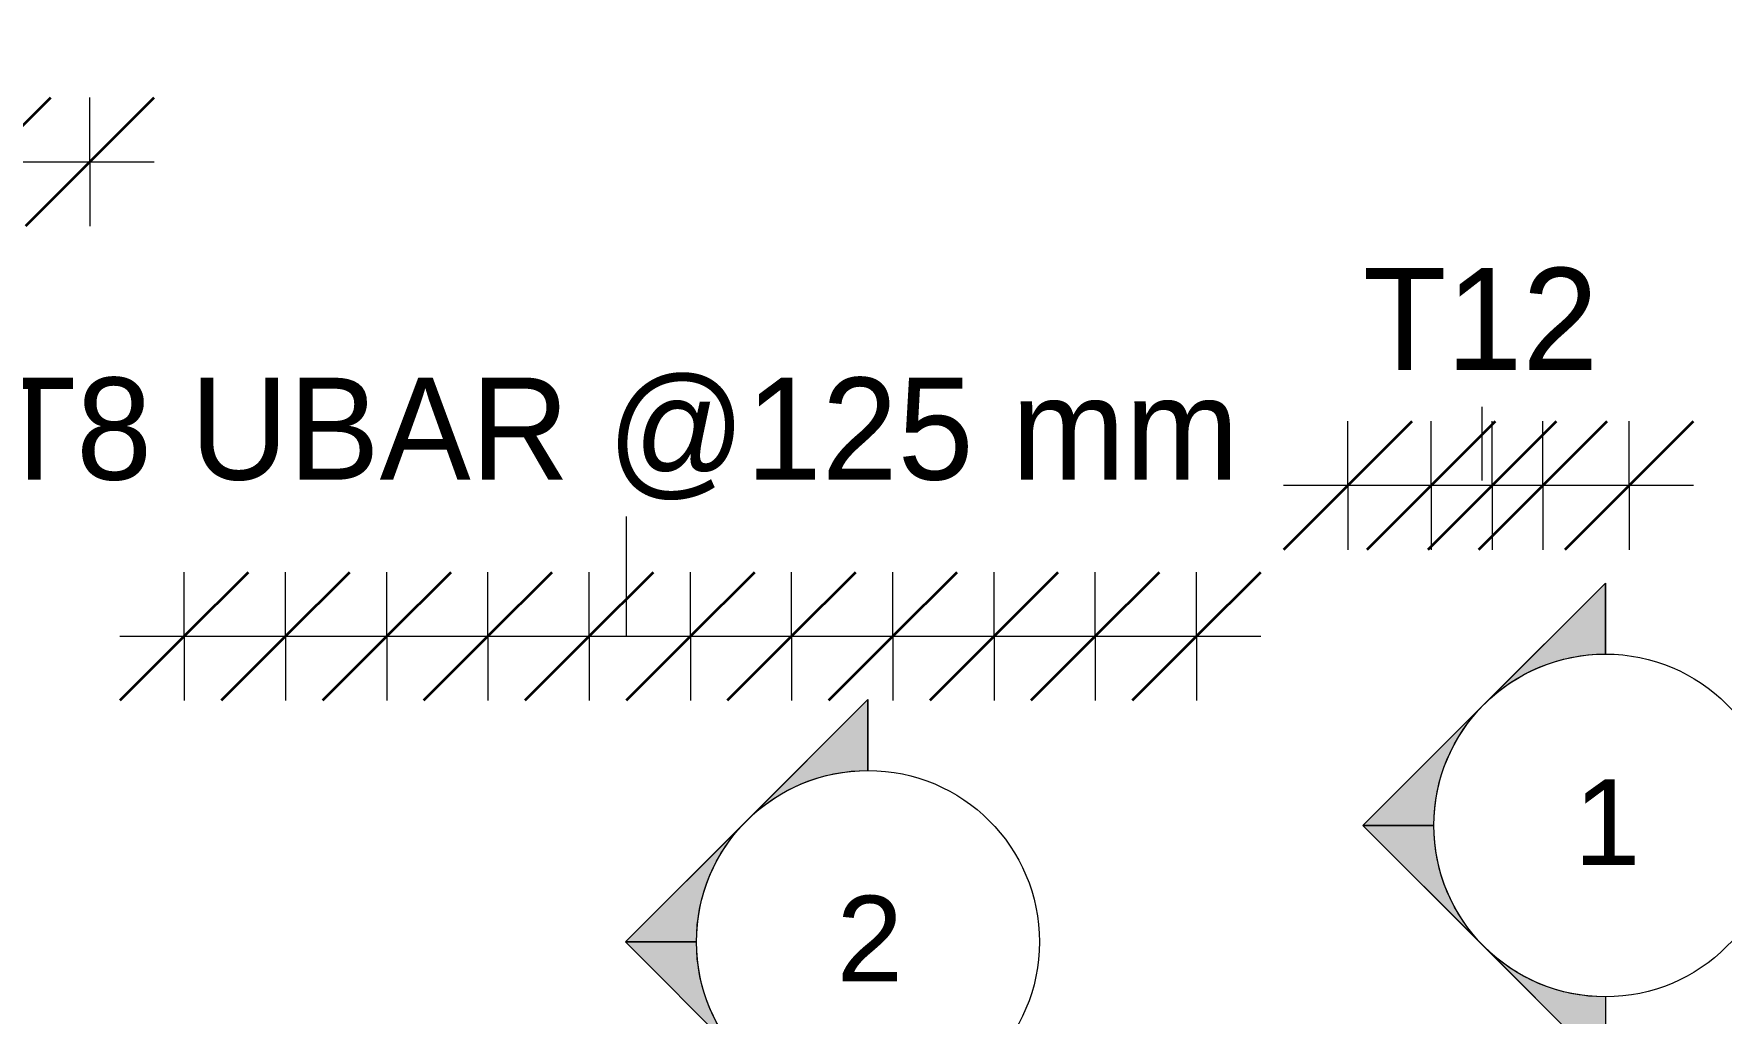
# Model space of a CAD drawing. Header units: millimetres. Extents: x 65464 to 98797, y 2255 to 31386.
# Drawn here: x 68707 to 70675, y 7046 to 8189 of the extents above; entities that cross this region are included whole.
import ezdxf

# ---------------------------------------------------------------- set-up
doc = ezdxf.new("R2010")
doc.units = ezdxf.units.MM
for name, color, linetype, lineweight in [('A-ANNO-DIMS', 211, 'Continuous', 9), ('A-ANNO-DIMS-50', 211, 'Continuous', 9), ('G-ANNO-SYMB', 111, 'Continuous', 9), ('S-RBAR-IDEN', 171, 'Continuous', 9)]:
    doc.layers.add(name, color=color, linetype=linetype, lineweight=lineweight)
doc.styles.add('Arial', font='arial.ttf', dxfattribs={"height": 100})
doc.styles.add('Nirmala UI', font='Nirmala.ttf', dxfattribs={"height": 119.0625})
doc.dimstyles.new('Arc_Length_-_2_5mm_Arial_1', dxfattribs={"dimscale": 304.8, "dimtxt": 125.683673, "dimasz": 0.492126, "dimexe": 0.246063, "dimexo": 0.0625, "dimgap": 0.287073, "dimtad": 1, "dimdec": 4, "dimzin": 0, "dimdsep": 46, "dimtxsty": 'Nirmala UI', "dimblk1": 'OBLIQUE', "dimblk2": 'OBLIQUE', "dimsah": 1, "dimcen": 0.09, "dimdle": 0.246063, "dimazin": 0, "dimtfac": 1, "dimtdec": 4, "dimtix": 1, "dimtmove": 0, "dimatfit": 3, "dimfxl": 0.246063, "dimfxlon": 1, "dimtvp": 1, "dimtolj": 1, "dimtzin": 0, "dimarcsym": 2})

# ---------------------------------------------------------------- blocks, each defined once
blk = doc.blocks.new('Detail View - M_Section Head - Filled SHOP DWG-600895-Elevation Front')
at = {"layer": 'G-ANNO-SYMB'}
h = blk.add_hatch(color=256, dxfattribs=at)
edge = h.paths.add_edge_path()
edge.add_line((70755.3, 4802.6), (70838.2, 4802.6))
edge.add_arc((71038.2, 4802.6), 200, 180, 225)
edge.add_line((70896.8, 4661.2), (70755.3, 4802.6))
h = blk.add_hatch(color=256, dxfattribs=at)
edge = h.paths.add_edge_path()
edge.add_line((71321, 4802.6), (71179.6, 4661.2))
edge.add_arc((71038.2, 4802.6), 200, 315, 360)
edge.add_line((71238.2, 4802.6), (71321, 4802.6))
h = blk.add_hatch(color=256, dxfattribs=at)
edge = h.paths.add_edge_path()
edge.add_line((71038.2, 4519.8), (70896.8, 4661.2))
edge.add_arc((71038.2, 4802.6), 200, 225, 270)
edge.add_line((71038.2, 4602.6), (71038.2, 4519.8))
h = blk.add_hatch(color=256, dxfattribs=at)
edge = h.paths.add_edge_path()
edge.add_line((71038.2, 4519.8), (71038.2, 4602.6))
edge.add_arc((71038.2, 4802.6), 200, 270, 315)
edge.add_line((71179.6, 4661.2), (71038.2, 4519.8))
for p, q in [((71038.2, 4519.8), (70755.3, 4802.6)), ((70838.2, 4802.6), (70755.3, 4802.6)), ((70755.3, 4802.6), (70896.8, 4661.2)), ((70838.2, 4802.6), (70755.3, 4802.6)), ((71038.2, 4519.8), (71321, 4802.6)), ((71179.6, 4661.2), (71321, 4802.6)), ((71238.2, 4802.6), (71321, 4802.6)), ((71321, 4802.6), (71238.2, 4802.6)), ((70896.8, 4661.2), (71038.2, 4519.8)), ((71038.2, 4519.8), (71179.6, 4661.2)), ((71038.2, 4602.6), (71038.2, 4519.8)), ((71038.2, 4519.8), (71038.2, 4602.6))]:
    blk.add_line(p, q, dxfattribs=at)
for start, end in [(360, 180), (180, 360), (180, 225), (315, 0), (225, 270), (270, 315)]:
    blk.add_arc((71038.2, 4802.6), 200, start, end, dxfattribs=at)
blk = doc.blocks.new('DIMBLOCK42-Elevation Front')
at = {"layer": 'A-ANNO-DIMS-50', "lineweight": 35}
for p, q in [((68883, 7486), (68958, 7561)), ((69001.1, 7486), (69076.1, 7561)), ((68883, 7486), (68808, 7411)), ((69001.1, 7486), (68926.1, 7411))]:
    blk.add_line(p, q, dxfattribs=at)
at = {"layer": 'A-ANNO-DIMS-50'}
for p, q in [((68883, 7486), (68883, 7561)), ((69001.1, 7486), (69001.1, 7561)), ((68808, 7486), (69001.1, 7486)), ((68883, 7486), (68883, 7411)), ((69001.1, 7486), (69001.1, 7411))]:
    blk.add_line(p, q, dxfattribs=at)
blk = doc.blocks.new('_Oblique')
at = {"color": 0, "linetype": 'ByBlock', "lineweight": -2}
blk.add_line((-0.5, -0.5), (0.5, 0.5), dxfattribs=at)
blk = doc.blocks.new('DIMBLOCK43-Elevation Front')
at = {"layer": 'A-ANNO-DIMS-50', "lineweight": 35}
for p, q in [((69001.1, 7486), (69076.1, 7561)), ((69119.1, 7486), (69194.1, 7561)), ((69001.1, 7486), (68926.1, 7411)), ((69119.1, 7486), (69044.1, 7411))]:
    blk.add_line(p, q, dxfattribs=at)
at = {"layer": 'A-ANNO-DIMS-50'}
for p, q in [((69001.1, 7486), (69001.1, 7561)), ((69119.1, 7486), (69119.1, 7561)), ((69001.1, 7486), (69119.1, 7486)), ((69001.1, 7486), (69001.1, 7411)), ((69119.1, 7486), (69119.1, 7411))]:
    blk.add_line(p, q, dxfattribs=at)
blk = doc.blocks.new('DIMBLOCK44-Elevation Front')
at = {"layer": 'A-ANNO-DIMS-50', "lineweight": 35}
for p, q in [((69119.1, 7486), (69194.1, 7561)), ((69237.1, 7486), (69312.1, 7561)), ((69119.1, 7486), (69044.1, 7411)), ((69237.1, 7486), (69162.1, 7411))]:
    blk.add_line(p, q, dxfattribs=at)
at = {"layer": 'A-ANNO-DIMS-50'}
for p, q in [((69119.1, 7486), (69119.1, 7561)), ((69237.1, 7486), (69237.1, 7561)), ((69119.1, 7486), (69237.1, 7486)), ((69119.1, 7486), (69119.1, 7411)), ((69237.1, 7486), (69237.1, 7411))]:
    blk.add_line(p, q, dxfattribs=at)
blk = doc.blocks.new('DIMBLOCK45-Elevation Front')
at = {"layer": 'A-ANNO-DIMS-50', "lineweight": 35}
for p, q in [((69237.1, 7486), (69312.1, 7561)), ((69355.2, 7486), (69430.2, 7561)), ((69237.1, 7486), (69162.1, 7411)), ((69355.2, 7486), (69280.2, 7411))]:
    blk.add_line(p, q, dxfattribs=at)
at = {"layer": 'A-ANNO-DIMS-50'}
for p, q in [((69237.1, 7486), (69237.1, 7561)), ((69355.2, 7486), (69355.2, 7561)), ((69237.1, 7486), (69355.2, 7486)), ((69237.1, 7486), (69237.1, 7411)), ((69355.2, 7486), (69355.2, 7411))]:
    blk.add_line(p, q, dxfattribs=at)
blk = doc.blocks.new('DIMBLOCK46-Elevation Front')
at = {"layer": 'A-ANNO-DIMS-50', "lineweight": 35}
for p, q in [((69355.2, 7486), (69430.2, 7561)), ((69473.2, 7486), (69548.2, 7561)), ((69355.2, 7486), (69280.2, 7411)), ((69473.2, 7486), (69398.2, 7411))]:
    blk.add_line(p, q, dxfattribs=at)
at = {"layer": 'A-ANNO-DIMS-50'}
for p, q in [((69355.2, 7486), (69355.2, 7561)), ((69473.2, 7486), (69473.2, 7561)), ((69355.2, 7486), (69473.2, 7486)), ((69355.2, 7486), (69355.2, 7411)), ((69473.2, 7486), (69473.2, 7411))]:
    blk.add_line(p, q, dxfattribs=at)
blk = doc.blocks.new('DIMBLOCK47-Elevation Front')
at = {"layer": 'A-ANNO-DIMS-50', "lineweight": 35}
for p, q in [((69473.2, 7486), (69548.2, 7561)), ((69591.2, 7486), (69666.2, 7561)), ((69473.2, 7486), (69398.2, 7411)), ((69591.2, 7486), (69516.2, 7411))]:
    blk.add_line(p, q, dxfattribs=at)
at = {"layer": 'A-ANNO-DIMS-50'}
for p, q in [((69473.2, 7486), (69473.2, 7561)), ((69591.2, 7486), (69591.2, 7561)), ((69473.2, 7486), (69591.2, 7486)), ((69473.2, 7486), (69473.2, 7411)), ((69591.2, 7486), (69591.2, 7411))]:
    blk.add_line(p, q, dxfattribs=at)
blk = doc.blocks.new('DIMBLOCK48-Elevation Front')
at = {"layer": 'A-ANNO-DIMS-50', "lineweight": 35}
for p, q in [((69591.2, 7486), (69666.2, 7561)), ((69709.2, 7486), (69784.2, 7561)), ((69591.2, 7486), (69516.2, 7411)), ((69709.2, 7486), (69634.2, 7411))]:
    blk.add_line(p, q, dxfattribs=at)
at = {"layer": 'A-ANNO-DIMS-50'}
for p, q in [((69591.2, 7486), (69591.2, 7561)), ((69709.2, 7486), (69709.2, 7561)), ((69591.2, 7486), (69709.2, 7486)), ((69591.2, 7486), (69591.2, 7411)), ((69709.2, 7486), (69709.2, 7411))]:
    blk.add_line(p, q, dxfattribs=at)
blk = doc.blocks.new('DIMBLOCK49-Elevation Front')
at = {"layer": 'A-ANNO-DIMS-50', "lineweight": 35}
for p, q in [((69709.2, 7486), (69784.2, 7561)), ((69827.3, 7486), (69902.3, 7561)), ((69709.2, 7486), (69634.2, 7411)), ((69827.3, 7486), (69752.3, 7411))]:
    blk.add_line(p, q, dxfattribs=at)
at = {"layer": 'A-ANNO-DIMS-50'}
for p, q in [((69709.2, 7486), (69709.2, 7561)), ((69827.3, 7486), (69827.3, 7561)), ((69709.2, 7486), (69827.3, 7486)), ((69709.2, 7486), (69709.2, 7411)), ((69827.3, 7486), (69827.3, 7411))]:
    blk.add_line(p, q, dxfattribs=at)
blk = doc.blocks.new('DIMBLOCK50-Elevation Front')
at = {"layer": 'A-ANNO-DIMS-50', "lineweight": 35}
for p, q in [((69827.3, 7486), (69902.3, 7561)), ((69945.3, 7486), (70020.3, 7561)), ((69827.3, 7486), (69752.3, 7411)), ((69945.3, 7486), (69870.3, 7411))]:
    blk.add_line(p, q, dxfattribs=at)
at = {"layer": 'A-ANNO-DIMS-50'}
for p, q in [((69827.3, 7486), (69827.3, 7561)), ((69945.3, 7486), (69945.3, 7561)), ((69827.3, 7486), (69945.3, 7486)), ((69827.3, 7486), (69827.3, 7411)), ((69945.3, 7486), (69945.3, 7411))]:
    blk.add_line(p, q, dxfattribs=at)
blk = doc.blocks.new('DIMBLOCK51-Elevation Front')
at = {"layer": 'A-ANNO-DIMS-50', "lineweight": 35}
for p, q in [((69945.3, 7486), (70020.3, 7561)), ((70063.3, 7486), (70138.3, 7561)), ((69945.3, 7486), (69870.3, 7411)), ((70063.3, 7486), (69988.3, 7411))]:
    blk.add_line(p, q, dxfattribs=at)
at = {"layer": 'A-ANNO-DIMS-50'}
for p, q in [((69945.3, 7486), (69945.3, 7561)), ((70063.3, 7486), (70063.3, 7561)), ((69945.3, 7486), (70138.3, 7486)), ((69945.3, 7486), (69945.3, 7411)), ((70063.3, 7486), (70063.3, 7411))]:
    blk.add_line(p, q, dxfattribs=at)
blk = doc.blocks.new('DIMBLOCK52-Elevation Front')
at = {"layer": 'A-ANNO-DIMS-50', "lineweight": 35}
for p, q in [((68883, 7486), (68958, 7561)), ((69001.1, 7486), (69076.1, 7561)), ((69119.1, 7486), (69194.1, 7561)), ((69237.1, 7486), (69312.1, 7561)), ((69355.2, 7486), (69430.2, 7561)), ((69473.2, 7486), (69548.2, 7561)), ((69591.2, 7486), (69666.2, 7561)), ((69709.2, 7486), (69784.2, 7561)), ((69827.3, 7486), (69902.3, 7561)), ((69945.3, 7486), (70020.3, 7561)), ((70063.3, 7486), (70138.3, 7561)), ((68883, 7486), (68808, 7411)), ((69001.1, 7486), (68926.1, 7411)), ((69119.1, 7486), (69044.1, 7411)), ((69237.1, 7486), (69162.1, 7411)), ((69355.2, 7486), (69280.2, 7411)), ((69473.2, 7486), (69398.2, 7411)), ((69591.2, 7486), (69516.2, 7411)), ((69709.2, 7486), (69634.2, 7411)), ((69827.3, 7486), (69752.3, 7411)), ((69945.3, 7486), (69870.3, 7411)), ((70063.3, 7486), (69988.3, 7411))]:
    blk.add_line(p, q, dxfattribs=at)
at = {"layer": 'A-ANNO-DIMS-50'}
for p, q in [((68883, 7486), (68883, 7561)), ((69001.1, 7486), (69001.1, 7561)), ((69119.1, 7486), (69119.1, 7561)), ((69237.1, 7486), (69237.1, 7561)), ((69355.2, 7486), (69355.2, 7561)), ((69473.2, 7486), (69473.2, 7561)), ((69591.2, 7486), (69591.2, 7561)), ((69709.2, 7486), (69709.2, 7561)), ((69827.3, 7486), (69827.3, 7561)), ((69945.3, 7486), (69945.3, 7561)), ((70063.3, 7486), (70063.3, 7561)), ((68808, 7486), (70138.3, 7486)), ((68808, 7486), (69001.1, 7486)), ((68883, 7486), (68883, 7411)), ((69001.1, 7486), (69119.1, 7486)), ((69001.1, 7486), (69001.1, 7411)), ((69119.1, 7486), (69237.1, 7486)), ((69119.1, 7486), (69119.1, 7411)), ((69237.1, 7486), (69355.2, 7486)), ((69237.1, 7486), (69237.1, 7411)), ((69355.2, 7486), (69473.2, 7486)), ((69355.2, 7486), (69355.2, 7411)), ((69473.2, 7486), (69591.2, 7486)), ((69473.2, 7486), (69473.2, 7411)), ((69591.2, 7486), (69709.2, 7486)), ((69591.2, 7486), (69591.2, 7411)), ((69709.2, 7486), (69827.3, 7486)), ((69709.2, 7486), (69709.2, 7411)), ((69827.3, 7486), (69945.3, 7486)), ((69827.3, 7486), (69827.3, 7411)), ((69945.3, 7486), (70138.3, 7486)), ((69945.3, 7486), (69945.3, 7411)), ((70063.3, 7486), (70063.3, 7411))]:
    blk.add_line(p, q, dxfattribs=at)
blk = doc.blocks.new('_None')
blk = doc.blocks.new('DIMBLOCK53-Elevation Front')
at = {"layer": 'A-ANNO-DIMS-50', "lineweight": 35}
for p, q in [((70467.3, 7661.9), (70542.3, 7736.9)), ((70568, 7661.9), (70643, 7736.9)), ((70467.3, 7661.9), (70392.3, 7586.9)), ((70568, 7661.9), (70493, 7586.9))]:
    blk.add_line(p, q, dxfattribs=at)
at = {"layer": 'A-ANNO-DIMS-50'}
for p, q in [((70467.3, 7661.9), (70467.3, 7736.9)), ((70568, 7661.9), (70568, 7736.9)), ((70643, 7661.9), (70467.3, 7661.9)), ((70467.3, 7661.9), (70467.3, 7586.9)), ((70568, 7661.9), (70568, 7586.9))]:
    blk.add_line(p, q, dxfattribs=at)
blk = doc.blocks.new('DIMBLOCK54-Elevation Front')
at = {"layer": 'A-ANNO-DIMS-50', "lineweight": 35}
for p, q in [((70408.4, 7661.9), (70483.4, 7736.9)), ((70467.3, 7661.9), (70542.3, 7736.9)), ((70408.4, 7661.9), (70333.4, 7586.9)), ((70467.3, 7661.9), (70392.3, 7586.9))]:
    blk.add_line(p, q, dxfattribs=at)
at = {"layer": 'A-ANNO-DIMS-50'}
for p, q in [((70408.4, 7661.9), (70408.4, 7736.9)), ((70467.3, 7661.9), (70467.3, 7736.9)), ((70467.3, 7661.9), (70408.4, 7661.9)), ((70408.4, 7661.9), (70408.4, 7586.9)), ((70467.3, 7661.9), (70467.3, 7586.9))]:
    blk.add_line(p, q, dxfattribs=at)
blk = doc.blocks.new('DIMBLOCK55-Elevation Front')
at = {"layer": 'A-ANNO-DIMS-50', "lineweight": 35}
for p, q in [((70337, 7661.9), (70412, 7736.9)), ((70408.4, 7661.9), (70483.4, 7736.9)), ((70337, 7661.9), (70262, 7586.9)), ((70408.4, 7661.9), (70333.4, 7586.9))]:
    blk.add_line(p, q, dxfattribs=at)
at = {"layer": 'A-ANNO-DIMS-50'}
for p, q in [((70337, 7661.9), (70337, 7736.9)), ((70408.4, 7661.9), (70408.4, 7736.9)), ((70408.4, 7661.9), (70337, 7661.9)), ((70337, 7661.9), (70337, 7586.9)), ((70408.4, 7661.9), (70408.4, 7586.9))]:
    blk.add_line(p, q, dxfattribs=at)
blk = doc.blocks.new('DIMBLOCK56-Elevation Front')
at = {"layer": 'A-ANNO-DIMS-50', "lineweight": 35}
for p, q in [((70240, 7661.9), (70315, 7736.9)), ((70337, 7661.9), (70412, 7736.9)), ((70240, 7661.9), (70165, 7586.9)), ((70337, 7661.9), (70262, 7586.9))]:
    blk.add_line(p, q, dxfattribs=at)
at = {"layer": 'A-ANNO-DIMS-50'}
for p, q in [((70240, 7661.9), (70240, 7736.9)), ((70337, 7661.9), (70337, 7736.9)), ((70337, 7661.9), (70165, 7661.9)), ((70240, 7661.9), (70240, 7586.9)), ((70337, 7661.9), (70337, 7586.9))]:
    blk.add_line(p, q, dxfattribs=at)
blk = doc.blocks.new('DIMBLOCK70-Elevation Front')
at = {"layer": 'A-ANNO-DIMS-50', "lineweight": 35}
for p, q in [((68531.7, 8039.7), (68606.7, 8114.7)), ((68652.4, 8039.7), (68727.4, 8114.7)), ((68531.7, 8039.7), (68456.7, 7964.7)), ((68652.4, 8039.7), (68577.4, 7964.7))]:
    blk.add_line(p, q, dxfattribs=at)
at = {"layer": 'A-ANNO-DIMS-50'}
for p, q in [((68531.7, 8039.7), (68531.7, 8114.7)), ((68652.4, 8039.7), (68652.4, 8114.7)), ((68531.7, 8039.7), (68652.4, 8039.7)), ((68531.7, 8039.7), (68531.7, 7964.7)), ((68652.4, 8039.7), (68652.4, 7964.7))]:
    blk.add_line(p, q, dxfattribs=at)
blk = doc.blocks.new('DIMBLOCK71-Elevation Front')
at = {"layer": 'A-ANNO-DIMS-50', "lineweight": 35}
for p, q in [((68652.4, 8039.7), (68727.4, 8114.7)), ((68773, 8039.7), (68848, 8114.7)), ((68652.4, 8039.7), (68577.4, 7964.7)), ((68773, 8039.7), (68698, 7964.7))]:
    blk.add_line(p, q, dxfattribs=at)
at = {"layer": 'A-ANNO-DIMS-50'}
for p, q in [((68652.4, 8039.7), (68652.4, 8114.7)), ((68773, 8039.7), (68773, 8114.7)), ((68652.4, 8039.7), (68848, 8039.7)), ((68652.4, 8039.7), (68652.4, 7964.7)), ((68773, 8039.7), (68773, 7964.7))]:
    blk.add_line(p, q, dxfattribs=at)
blk = doc.blocks.new('DIMBLOCK72-Elevation Front')
at = {"layer": 'A-ANNO-DIMS-50', "lineweight": 35}
for p, q in [((66963, 8039.7), (67038, 8114.7)), ((67083.7, 8039.7), (67158.7, 8114.7)), ((67204.4, 8039.7), (67279.4, 8114.7)), ((67325, 8039.7), (67400, 8114.7)), ((67445.7, 8039.7), (67520.7, 8114.7)), ((67566.4, 8039.7), (67641.4, 8114.7)), ((67687, 8039.7), (67762, 8114.7)), ((67807.7, 8039.7), (67882.7, 8114.7)), ((67928.4, 8039.7), (68003.4, 8114.7)), ((68049, 8039.7), (68124, 8114.7)), ((68169.7, 8039.7), (68244.7, 8114.7)), ((68290.4, 8039.7), (68365.4, 8114.7)), ((68411, 8039.7), (68486, 8114.7)), ((68531.7, 8039.7), (68606.7, 8114.7)), ((68652.4, 8039.7), (68727.4, 8114.7)), ((68773, 8039.7), (68848, 8114.7)), ((66963, 8039.7), (66888, 7964.7)), ((67083.7, 8039.7), (67008.7, 7964.7)), ((67204.4, 8039.7), (67129.4, 7964.7)), ((67325, 8039.7), (67250, 7964.7)), ((67445.7, 8039.7), (67370.7, 7964.7)), ((67566.4, 8039.7), (67491.4, 7964.7)), ((67687, 8039.7), (67612, 7964.7)), ((67807.7, 8039.7), (67732.7, 7964.7)), ((67928.4, 8039.7), (67853.4, 7964.7)), ((68049, 8039.7), (67974, 7964.7)), ((68169.7, 8039.7), (68094.7, 7964.7)), ((68290.4, 8039.7), (68215.4, 7964.7)), ((68411, 8039.7), (68336, 7964.7)), ((68531.7, 8039.7), (68456.7, 7964.7)), ((68652.4, 8039.7), (68577.4, 7964.7)), ((68773, 8039.7), (68698, 7964.7))]:
    blk.add_line(p, q, dxfattribs=at)
at = {"layer": 'A-ANNO-DIMS-50'}
for p, q in [((66963, 8039.7), (66963, 8114.7)), ((67083.7, 8039.7), (67083.7, 8114.7)), ((67204.4, 8039.7), (67204.4, 8114.7)), ((67325, 8039.7), (67325, 8114.7)), ((67445.7, 8039.7), (67445.7, 8114.7)), ((67566.4, 8039.7), (67566.4, 8114.7)), ((67687, 8039.7), (67687, 8114.7)), ((67807.7, 8039.7), (67807.7, 8114.7)), ((67928.4, 8039.7), (67928.4, 8114.7)), ((68049, 8039.7), (68049, 8114.7)), ((68169.7, 8039.7), (68169.7, 8114.7)), ((68290.4, 8039.7), (68290.4, 8114.7)), ((68411, 8039.7), (68411, 8114.7)), ((68531.7, 8039.7), (68531.7, 8114.7)), ((68652.4, 8039.7), (68652.4, 8114.7)), ((68773, 8039.7), (68773, 8114.7)), ((66888, 8039.7), (68848, 8039.7)), ((66888, 8039.7), (67083.7, 8039.7)), ((66963, 8039.7), (66963, 7964.7)), ((67083.7, 8039.7), (67204.4, 8039.7)), ((67083.7, 8039.7), (67083.7, 7964.7)), ((67204.4, 8039.7), (67325, 8039.7)), ((67204.4, 8039.7), (67204.4, 7964.7)), ((67325, 8039.7), (67445.7, 8039.7)), ((67325, 8039.7), (67325, 7964.7)), ((67445.7, 8039.7), (67566.4, 8039.7)), ((67445.7, 8039.7), (67445.7, 7964.7)), ((67566.4, 8039.7), (67687, 8039.7)), ((67566.4, 8039.7), (67566.4, 7964.7)), ((67687, 8039.7), (67807.7, 8039.7)), ((67687, 8039.7), (67687, 7964.7)), ((67807.7, 8039.7), (67928.4, 8039.7)), ((67807.7, 8039.7), (67807.7, 7964.7)), ((67928.4, 8039.7), (68049, 8039.7)), ((67928.4, 8039.7), (67928.4, 7964.7)), ((68049, 8039.7), (68169.7, 8039.7)), ((68049, 8039.7), (68049, 7964.7)), ((68169.7, 8039.7), (68290.4, 8039.7)), ((68169.7, 8039.7), (68169.7, 7964.7)), ((68290.4, 8039.7), (68411, 8039.7)), ((68290.4, 8039.7), (68290.4, 7964.7)), ((68411, 8039.7), (68531.7, 8039.7)), ((68411, 8039.7), (68411, 7964.7)), ((68531.7, 8039.7), (68652.4, 8039.7)), ((68531.7, 8039.7), (68531.7, 7964.7)), ((68652.4, 8039.7), (68848, 8039.7)), ((68652.4, 8039.7), (68652.4, 7964.7)), ((68773, 8039.7), (68773, 7964.7))]:
    blk.add_line(p, q, dxfattribs=at)

msp = doc.modelspace()

# ---------------------------------------------------------------- linework, layer by layer
at = {"layer": 'S-RBAR-IDEN'}
for p, q in [((70396.67095, 7667.66338), (70396.67095, 7753.75905)), ((69398.90303, 7486.00444), (69398.90303, 7625.67458))]:
    msp.add_line(p, q, dxfattribs=at)

# ---------------------------------------------------------------- block references
at = {"layer": 'G-ANNO-SYMB', "extrusion": (0, 0, -1), "rotation": 90.00000000000038}
for p in [(-65737.70737, -63772.89085), (-64877.70737, -63908.75318)]:
    msp.add_blockref('Detail View - M_Section Head - Filled SHOP DWG-600895-Elevation Front', p, dxfattribs=at)

# ---------------------------------------------------------------- texts
at = {"layer": 'G-ANNO-SYMB', "char_height": 100, "width": 96.2025, "attachment_point": 1, "style": 'Arial'}
for s, insert in [('1', (70503.6215, 7319.12242)), ('2', (69643.6215, 7183.2601))]:
    msp.add_mtext(s, dxfattribs=dict(at, insert=insert))
at = {"layer": 'S-RBAR-IDEN', "char_height": 119.0625, "attachment_point": 1, "style": 'Nirmala UI'}
for s, insert, width in [('T12', (70257.67095, 7915.92051), 332.7003125), ('T8 UBAR @125 mm', (68659.65303, 7787.83604), 1787.763125)]:
    msp.add_mtext(s, dxfattribs=dict(at, insert=insert, width=width))

# ---------------------------------------------------------------- dimensions: what is measured, and where the dimension line sits
at = {"layer": 'A-ANNO-DIMS'}
for base, p1, p2, text, override, picture, middle in [((68773.04259, 8039.68505), (66963.04259, 7964.68505), (68773.04259, 7964.68505), '1810', {"dimpost": '<>', "dimblk1": 'None', "dimblk2": 'None', "dimsah": 1, "dimfxl": 1810}, 'DIMBLOCK72-Elevation Front', (67868.04259, 8189.08261)), ((68652.37592, 8039.68505), (68531.70925, 7964.68505), (68652.37592, 7964.68505), ' ', {"dimpost": '<>', "dimfxl": 120.666667}, 'DIMBLOCK70-Elevation Front', (68592.04259, 8039.68505)), ((68773.04259, 8039.68505), (68652.37592, 7964.68505), (68773.04259, 7964.68505), ' ', {"dimpost": '<>', "dimfxl": 120.666667}, 'DIMBLOCK71-Elevation Front', (68712.70925, 8039.68505)), ((70063.31144, 7486.00444), (68883.04259, 7411.00444), (70063.31144, 7411.00444), '1180', {"dimpost": '<>', "dimblk1": 'None', "dimblk2": 'None', "dimsah": 1, "dimfxl": 1180.268854}, 'DIMBLOCK52-Elevation Front', (69473.17701, 7635.402)), ((69001.06947, 7486.00444), (68883.04259, 7411.00444), (69001.06947, 7411.00444), ' ', {"dimpost": '<>', "dimfxl": 118.026885}, 'DIMBLOCK42-Elevation Front', (68942.05603, 7486.00444)), ((69119.09636, 7486.00444), (69001.06947, 7411.00444), (69119.09636, 7411.00444), ' ', {"dimpost": '<>', "dimfxl": 118.026885}, 'DIMBLOCK43-Elevation Front', (69060.08291, 7486.00444)), ((69237.12324, 7486.00444), (69119.09636, 7411.00444), (69237.12324, 7411.00444), ' ', {"dimpost": '<>', "dimfxl": 118.026885}, 'DIMBLOCK44-Elevation Front', (69178.1098, 7486.00444)), ((69355.15013, 7486.00444), (69237.12324, 7411.00444), (69355.15013, 7411.00444), ' ', {"dimpost": '<>', "dimfxl": 118.026885}, 'DIMBLOCK45-Elevation Front', (69296.13668, 7486.00444)), ((69473.17701, 7486.00444), (69355.15013, 7411.00444), (69473.17701, 7411.00444), ' ', {"dimpost": '<>', "dimfxl": 118.026885}, 'DIMBLOCK46-Elevation Front', (69414.16357, 7486.00444)), ((69591.2039, 7486.00444), (69473.17701, 7411.00444), (69591.2039, 7411.00444), ' ', {"dimpost": '<>', "dimfxl": 118.026885}, 'DIMBLOCK47-Elevation Front', (69532.19046, 7486.00444)), ((69709.23078, 7486.00444), (69591.2039, 7411.00444), (69709.23078, 7411.00444), ' ', {"dimpost": '<>', "dimfxl": 118.026885}, 'DIMBLOCK48-Elevation Front', (69650.21734, 7486.00444)), ((69827.25767, 7486.00444), (69709.23078, 7411.00444), (69827.25767, 7411.00444), ' ', {"dimpost": '<>', "dimfxl": 118.026885}, 'DIMBLOCK49-Elevation Front', (69768.24423, 7486.00444)), ((69945.28455, 7486.00444), (69827.25767, 7411.00444), (69945.28455, 7411.00444), ' ', {"dimpost": '<>', "dimfxl": 118.026885}, 'DIMBLOCK50-Elevation Front', (69886.27111, 7486.00444)), ((70063.31144, 7486.00444), (69945.28455, 7411.00444), (70063.31144, 7411.00444), ' ', {"dimpost": '<>', "dimfxl": 118.026885}, 'DIMBLOCK51-Elevation Front', (70004.298, 7486.00444))]:
    dim = msp.add_linear_dim(base=base, p1=p1, p2=p2, text=text, dimstyle='Arc_Length_-_2_5mm_Arial_1', override=override, dxfattribs=at)
    dim.commit()
    dim.dimension.update_dxf_attribs({"geometry": picture, "text_midpoint": middle})
for base, p1, p2, override, picture, middle in [((70239.97152, 7661.92367), (70336.98928, 7586.92367), (70239.97152, 7586.92367), {"dimpost": '<>', "dimfxl": 97.017767}, 'DIMBLOCK56-Elevation Front', (70288.4804, 7810.98911)), ((70336.98928, 7661.92367), (70408.37482, 7586.92367), (70336.98928, 7586.92367), {"dimpost": '<>', "dimfxl": 71.385534}, 'DIMBLOCK55-Elevation Front', (70372.68205, 7810.28337)), ((70408.37482, 7661.92367), (70467.27482, 7586.92367), (70408.37482, 7586.92367), {"dimpost": '<>', "dimfxl": 58.9}, 'DIMBLOCK54-Elevation Front', (70437.82482, 7810.98911)), ((70467.27482, 7661.92367), (70568.04259, 7586.92367), (70467.27482, 7586.92367), {"dimpost": '<>', "dimfxl": 100.767767}, 'DIMBLOCK53-Elevation Front', (70517.6587, 7811.32122))]:
    dim = msp.add_linear_dim(base=base, p1=p1, p2=p2, dimstyle='Arc_Length_-_2_5mm_Arial_1', override=override, dxfattribs=at)
    dim.commit()
    dim.dimension.update_dxf_attribs({"geometry": picture, "text_midpoint": middle})

doc.saveas('drawing.dxf')
